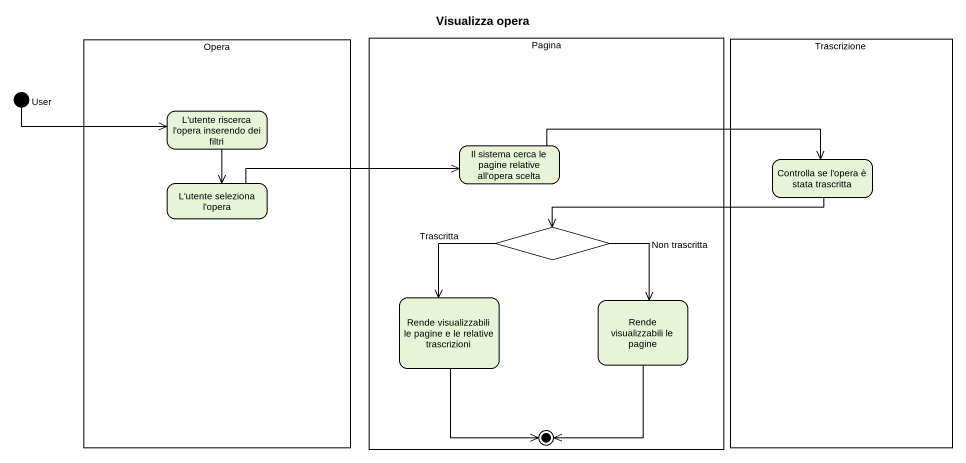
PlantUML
@startuml
title Visualizza opera
hide empty description
state Opera <<object>> {
  state "L'utente riscerca l'opera inserendo dei filtri" as L_utente_riscerca_l_opera
  state "L'utente seleziona l'opera" as L_utente_seleziona_l_opera
}
state Pagina <<object>> {
  state "Il sistema cerca le pagine relative all'opera scelta" as Il_sistema_cerca_le_pagine
  state choice1 <<choice>>
  state "Rende visualizzabili le pagine e le relative trascrizioni" as Rende_visualizzabili_le
  state "Rende visualizzabili le pagine" as Rende_visualizzabili_le_2
  Rende_visualizzabili_le --> [*]
  Rende_visualizzabili_le_2 --> [*]
}
state Trascrizione <<object>> {
  state "Controlla se l'opera è stata trascritta" as Controlla_se_l_opera_è
}
state User <<start>>
User -right-> L_utente_riscerca_l_opera
L_utente_riscerca_l_opera --> L_utente_seleziona_l_opera
Il_sistema_cerca_le_pagine -right-> Controlla_se_l_opera_è
Controlla_se_l_opera_è -left-> choice1
L_utente_seleziona_l_opera -right-> Il_sistema_cerca_le_pagine
choice1 --> Rende_visualizzabili_le : Trascritta
choice1 --> Rende_visualizzabili_le_2 : Non trascritta
@enduml
